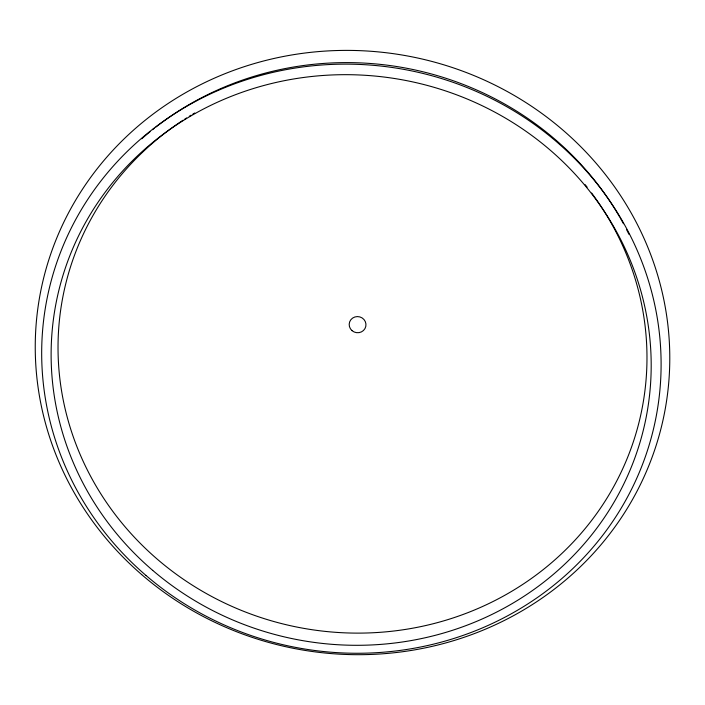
<?xml version="1.0" encoding="UTF-8"?>
<svg xmlns="http://www.w3.org/2000/svg" width="705" height="705" viewBox="0 0 705 705"><rect width="100%" height="100%" fill="white"/><g stroke="black" fill="none" stroke-linecap="round" stroke-linejoin="round"><path stroke-width="1.06" d="M141.758 138.77A306.596 290.954 10.3 0 1 150.015 131.738M152.553 129.685A306.596 290.954 10.3 0 1 154.254 128.328M155.972 126.988A306.596 290.954 10.3 0 1 619.739 217.105M620.285 218.048A306.596 290.954 10.3 0 1 623.458 223.732M626.498 229.469A306.596 290.954 10.3 0 1 628.93 234.289M591.636 193.038A294.946 280.061 10.3 0 1 523.568 583.863A294.946 280.061 10.3 0 1 112.245 510.596A294.946 280.061 10.3 0 1 183.018 120.247M184.789 119.101A294.946 280.061 10.3 0 1 186.578 117.964M189.266 116.281A294.946 280.061 10.3 0 1 191.073 115.179M192.888 114.087A294.946 280.061 10.3 0 1 194.712 113.003M585.159 184.666A294.946 280.061 10.3 0 1 587.142 187.16M141.661 574.584A317.77 301.617 10.3 0 0 663.246 418.981A317.77 301.617 10.3 0 0 252.628 64.058A317.77 301.617 10.3 0 0 141.661 574.584M146.023 575.474A310.218 294.038 10.3 0 0 654.848 423.035A310.218 294.038 10.3 0 0 253.298 77.585A310.218 294.038 10.3 0 0 146.023 575.474M152.721 570.389A300.533 284.802 10.3 0 0 645.269 421.687A300.533 284.802 10.3 0 0 255.474 87.896A300.533 284.802 10.3 0 0 152.721 570.389M352.042 330.654A8.407 8.063 10.3 0 0 365.816 326.344A8.407 8.063 10.3 0 0 354.871 316.977A8.407 8.063 10.3 0 0 352.042 330.654"/></g></svg>
